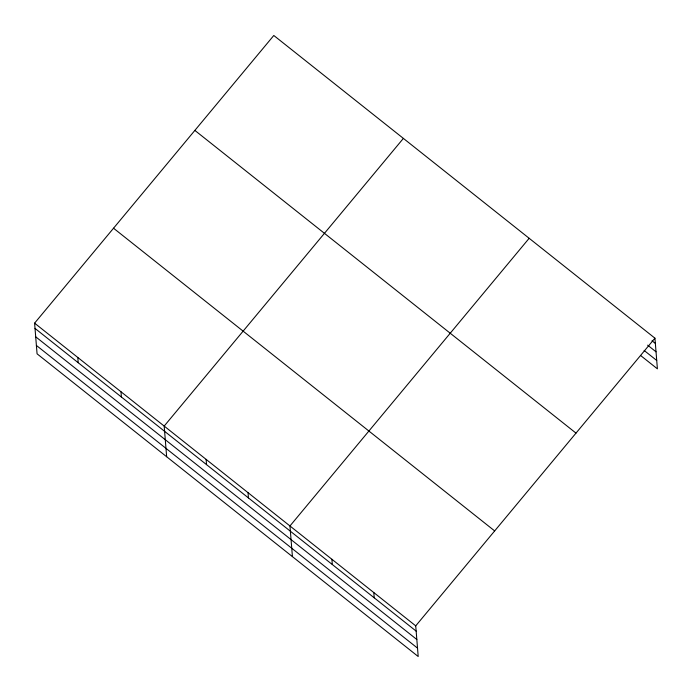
<?xml version="1.0" encoding="UTF-8"?>
<svg xmlns="http://www.w3.org/2000/svg" width="692" height="692" viewBox="0 0 692 692"><rect width="100%" height="100%" fill="white"/><g stroke="black" fill="none" stroke-linecap="round" stroke-linejoin="round"><path stroke-width="1.04" d="M654.935 338.18L415.728 625.862L418.202 656.518L37.065 353.82L34.6 323.155L273.798 35.482L654.935 338.18L657.4 368.845L640.628 355.524M403.384 138.4L164.186 426.073L166.651 456.737M529.164 238.29L289.957 525.972L292.422 556.627M652.002 340.775L655.359 343.44M647.643 345.161L656.033 351.821M644.148 350.472L656.725 360.463M194.867 130.416L575.995 433.114M113.54 228.222L494.668 530.928M34.6 323.155L415.728 625.862M35.024 328.415L416.151 631.121M35.699 336.796L416.826 639.503M36.391 345.438L417.527 648.136M373.81 592.56L374.234 597.819M331.883 559.266L332.307 564.525M248.03 492.669L248.454 497.929M206.112 459.376L206.536 464.635M120.988 391.767L121.411 397.026M77.798 357.461L78.222 362.72"/></g></svg>
